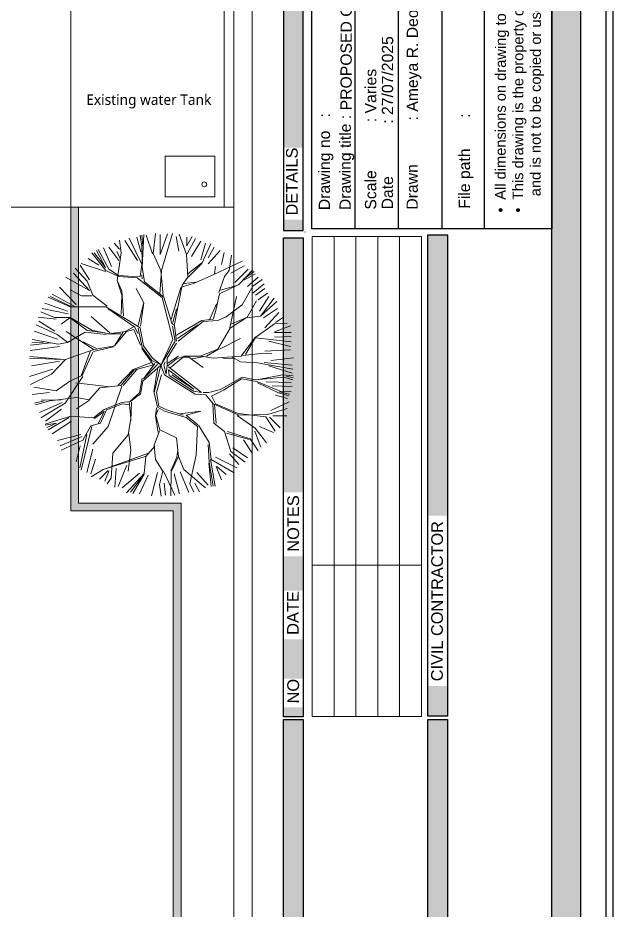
# Model space of a CAD drawing. Header units: millimetres. Extents: x 922141 to 965068, y 34629 to 256118.
# Drawn here: x 955784 to 963262, y 166689 to 177901 of the extents above; entities that cross this region are included whole.
import ezdxf

# ---------------------------------------------------------------- set-up
doc = ezdxf.new("R2010")
doc.units = ezdxf.units.MM
doc.layers.get('Defpoints').update_dxf_attribs({"color": 6})
for name, color, linetype, lineweight in [('A-HATCH', 251, 'Continuous', 9), ('A-TEXT-TITLES-BOLD', 7, 'Continuous', 13), ('HATCH', 8, 'Continuous', 5), ('MCA__ LANDSCAPE', 136, 'Continuous', 5), ('MCA__ LAYOUT TESTO', 6, 'Continuous', 5), ('MCA__ SCALE', 154, 'Continuous', 18)]:
    doc.layers.add(name, color=color, linetype=linetype, lineweight=lineweight)
for name, color, linetype in [('MCA__ PISCINA ELEV.', 91, 'Continuous'), ('P-Drain Trench', 11, 'Continuous'), ('TEXT200', 7, 'Continuous')]:
    doc.layers.add(name, color=color, linetype=linetype)
doc.styles.add('FP1', font='arial.ttf')
doc.styles.get("Standard").update_dxf_attribs({"font": 'arial.ttf'})

# ---------------------------------------------------------------- blocks, each defined once
blk = doc.blocks.new('TREEEEE')
at = {"layer": 'MCA__ LANDSCAPE'}
for p, q in [((660442.4, 414061), (660452.2, 414144.4)), ((660472.3, 414056.7), (660503, 414143.5)), ((660478, 413989.8), (660523.3, 414144.4)), ((660582.8, 414056.6), (660551.7, 414142)), ((660279.6, 414104.3), (660301.9, 414079.3)), ((660309.4, 414063.5), (660302.1, 414116.1)), ((660324.4, 414115.6), (660377.4, 414031.7)), ((660395.1, 414016.1), (660342.5, 414125.4)), ((660374.6, 414129.4), (660391.5, 414068)), ((660395.1, 414089.8), (660387.8, 414137.1)), ((660395.1, 414137.1), (660399.6, 414092.2)), ((660397.5, 414004), (660404.4, 414139.5)), ((660440, 414059), (660414.1, 414137.1)), ((660472.3, 414140.7), (660472.3, 414056.7)), ((660539.3, 414132.2), (660550.6, 414070.8)), ((660584.1, 414093.1), (660606.6, 414132.2)), ((660584.1, 414129.4), (660584.1, 414093.1)), ((660585.2, 414059), (660620.8, 414123)), ((660642.7, 414112.8), (660603.8, 414048.6)), ((660642.7, 414034.5), (660662.4, 414104.3)), ((660243, 414002), (660205, 414073.2)), ((660257.2, 413994.7), (660211.9, 414078)), ((660234.9, 414084.9), (660268.4, 414006.6)), ((660257.4, 414087.4), (660299.1, 414031.7)), ((660304.5, 414040), (660290.4, 414068.3)), ((660397.5, 414023), (660395.1, 414089.8)), ((660646.7, 414018.5), (660684.7, 414101.5)), ((660673.7, 414042.9), (660698.7, 414087.4)), ((660673.7, 414017.6), (660723.8, 414073.6)), ((660170.6, 414040.1), (660215.4, 414012.2)), ((660245.1, 413989.8), (660186, 414063.5)), ((660195.3, 414063.5), (660243, 414002)), ((660292.8, 413946.9), (660309.4, 414063.5)), ((660475.6, 413989.8), (660442.4, 414061)), ((660587.7, 413961.5), (660582.8, 414056.6)), ((660729.4, 414014.8), (660740.7, 414065.2)), ((660760.8, 413989.8), (660770.5, 414054.2)), ((660167, 413944.9), (660116.8, 413999.5)), ((660137.1, 414012.2), (660176.3, 413950.6)), ((660243, 413985), (660140.7, 414018.5)), ((660297.6, 413968.4), (660257.2, 413994.7)), ((660387.8, 413963.9), (660397.5, 414023)), ((660406.8, 413942.5), (660397.5, 414004)), ((660587.7, 413975.7), (660646.7, 414021)), ((660589.7, 413961.5), (660646.7, 414018.5)), ((660696.9, 413973.2), (660815.8, 414027.9)), ((660699.3, 413975.7), (660703.8, 414006.4)), ((660768.6, 413978.7), (660824.4, 414009.4)), ((660785.2, 413939.6), (660841.3, 413995.3)), ((660801.2, 413930.3), (660860.7, 413992.2)), ((660176.3, 413906.1), (660075.7, 413961.8)), ((660109.2, 413978.7), (660176.3, 413906.1)), ((660297.6, 413963.9), (660245.1, 413989.8)), ((660340.1, 413965.9), (660297.6, 413968.4)), ((660376.1, 413959.1), (660297.6, 413963.9)), ((660387.8, 413963.9), (660340.1, 413965.9)), ((660480.5, 413875.7), (660376.1, 413959.1)), ((660395.1, 413970.8), (660397.5, 413954.2)), ((660471.2, 413892.3), (660478, 413987.4)), ((660485.3, 413883), (660475.6, 413989.8)), ((660563.8, 413927.9), (660587.7, 413961.5)), ((660618.4, 413937.6), (660696.9, 413973.2)), ((660718.3, 413897.2), (660741.8, 413963.9)), ((660741.8, 413963.9), (660760.8, 413989.8)), ((660822.7, 413954.2), (660865.5, 413985)), ((660822.7, 413949.4), (660870.4, 413975.7)), ((660838.4, 413922.7), (660883.2, 413961.8)), ((660120.2, 413847.2), (660050.4, 413919.9)), ((660190.4, 413885.4), (660167, 413944.9)), ((660292.8, 413946.9), (660311.8, 413885.4)), ((660311.8, 413904.4), (660292.8, 413946.9)), ((660487.7, 413878.1), (660406.8, 413942.5)), ((660518.5, 413785.5), (660558.9, 413918.6)), ((660532.6, 413764), (660563.8, 413927.9)), ((660566.2, 413921), (660618.4, 413937.6)), ((660573.1, 413935.2), (660620.8, 413940)), ((660720.7, 413892.3), (660801.2, 413930.3)), ((660725.2, 413906.9), (660798.8, 413927.9)), ((660815.8, 413844.9), (660860.7, 413923.5)), ((660860.7, 413923.5), (660898.7, 413951.8)), ((660860.7, 413894.8), (660908.3, 413933.9)), ((660095.4, 413840.1), (660012.5, 413880.6)), ((660112, 413840.1), (660019.3, 413889.9)), ((660143.1, 413883), (660095.4, 413908.9)), ((660186, 413883), (660143.1, 413883)), ((660249.9, 413840.1), (660190.4, 413885.4)), ((660311.8, 413885.4), (660309.4, 413804.5)), ((660319.1, 413799.6), (660311.8, 413904.4)), ((660404.4, 413854.3), (660371.3, 413913.7)), ((660703.8, 413816.2), (660720.7, 413892.3)), ((660763.6, 413749.9), (660792.1, 413880.7)), ((660872, 413886.3), (660911.1, 413914.2)), ((660883.2, 413866.9), (660922.1, 413894.8)), ((660888.6, 413819.3), (660927.7, 413880.7)), ((660084.2, 413819.3), (659989, 413852.8)), ((660095.4, 413837.7), (660002.8, 413878.1)), ((660380.6, 413759.2), (660402, 413851.8)), ((660390.3, 413756.7), (660404.4, 413854.3)), ((660525.8, 413699.7), (660480.5, 413875.7)), ((660520.9, 413768.9), (660487.7, 413878.1)), ((660680.3, 413785.5), (660708.6, 413849.8)), ((660749.1, 413794.8), (660815.8, 413844.9)), ((660834.9, 413790.4), (660875.2, 413861.7)), ((660891.9, 413797.5), (660948.9, 413873.5)), ((660891.9, 413797.5), (660960.9, 413859.2)), ((660029.1, 413792.7), (659972, 413816.2)), ((660086.7, 413808), (659978, 413830.6)), ((660245.1, 413837.7), (660095.4, 413837.7)), ((660340.1, 413780.6), (660245.1, 413837.7)), ((660366.4, 413752.3), (660254.8, 413828.4)), ((660525.8, 413771.3), (660539.9, 413828.4)), ((660694.4, 413785.5), (660703.8, 413816.2)), ((660905.5, 413791.4), (660964.1, 413830.6)), ((660911.1, 413749.5), (660969.7, 413813.7)), ((660036.6, 413785.8), (659961.1, 413794.2)), ((660030.9, 413735.4), (659963.9, 413777.3)), ((660095.4, 413792.7), (660029.1, 413792.7)), ((660093.4, 413790.4), (660057.7, 413764.2)), ((660186, 413740.1), (660095.4, 413792.7)), ((660167, 413738), (660095.7, 413790.4)), ((660262, 413728.4), (660183.6, 413797.2)), ((660387.8, 413749.9), (660340.1, 413780.6)), ((660532.6, 413759.2), (660520.9, 413768.9)), ((660539.9, 413718.7), (660646.7, 413780.6)), ((660547.2, 413692.8), (660651.6, 413775.8)), ((660646.7, 413780.6), (660694.4, 413785.5)), ((660651.6, 413775.8), (660713.5, 413780.6)), ((660713.5, 413780.6), (660749.1, 413794.8)), ((660765.9, 413747.5), (660832.6, 413790.4)), ((660768.3, 413764.2), (660834.9, 413792.7)), ((660832.6, 413790.4), (660891.9, 413797.5)), ((660951.4, 413766.5), (661003.6, 413768.9)), ((660955.6, 413771.7), (660989.1, 413794.2)), ((660042.2, 413701.9), (659944.5, 413735.4)), ((660041.1, 413721.3), (659953.1, 413761.8)), ((660195.5, 413657.2), (660079, 413733.2)), ((660157.5, 413730.9), (660083.9, 413688)), ((660245.4, 413721.3), (660157.5, 413730.9)), ((660240.7, 413728.5), (660167, 413738)), ((660257.2, 413723.6), (660186, 413740.1)), ((660326, 413733.3), (660257.2, 413723.6)), ((660316.7, 413730.9), (660281, 413673.8)), ((660330.8, 413733.3), (660281.1, 413673.8)), ((660359.1, 413752.3), (660326, 413733.3)), ((660361.5, 413742.6), (660330.8, 413733.3)), ((660361.5, 413742.6), (660390.3, 413676.2)), ((660378.5, 413726), (660366.4, 413752.3)), ((660397.5, 413666.5), (660380.6, 413747.4)), ((660402, 413673.8), (660387.8, 413749.9)), ((660535.1, 413692.8), (660523.3, 413756.7)), ((660539.9, 413692.8), (660532.6, 413759.2)), ((660544.8, 413704.5), (660630.1, 413761.6)), ((660713.6, 413659.5), (660765.9, 413747.5)), ((660868.1, 413707.2), (660951.4, 413766.5)), ((660950.3, 413732.8), (661017.3, 413757.9)), ((660950.3, 413730), (661020.1, 413730)), ((660045.7, 413681), (659936.4, 413700)), ((660086.2, 413688), (660041.1, 413721.3)), ((660307.2, 413723.7), (660252.5, 413723.7)), ((660475.3, 413593), (660525.8, 413699.7)), ((660475.3, 413593), (660535.1, 413692.8)), ((660720.8, 413659.5), (660808.7, 413704.7)), ((660811.1, 413631), (660868.1, 413707.2)), ((660830.1, 413638.2), (660872.9, 413711.8)), ((660872.9, 413707.2), (661020.2, 413690.5)), ((660927.7, 413693.7), (661017.3, 413671.2)), ((660950.3, 413710.3), (661020.1, 413713.1)), ((660050.4, 413671.2), (659927.6, 413654.5)), ((660012.6, 413685.7), (659929.3, 413676.2)), ((659934.1, 413685.7), (659981.6, 413688)), ((660083.9, 413688), (660045.7, 413681)), ((660190.4, 413657.2), (660076.4, 413616.7)), ((660150.4, 413690.5), (660205, 413662)), ((660281.1, 413673.8), (660190.4, 413657.2)), ((660193.2, 413650), (660276.3, 413669)), ((660442.7, 413595.3), (660395.2, 413662)), ((660437.6, 413611.9), (660397.5, 413666.5)), ((660440, 413621.6), (660402, 413673.8)), ((660501.9, 413621.6), (660539.9, 413685.5)), ((660640, 413631), (660713.6, 413659.5)), ((660666.1, 413631), (660716.1, 413659.5)), ((660911.1, 413651.7), (661017.3, 413657.4)), ((659924.6, 413621.5), (660062.4, 413616.8)), ((660069.6, 413616.8), (659926.9, 413628.7)), ((660178.9, 413650), (660140.9, 413547.8)), ((660190.7, 413647.7), (660145.5, 413550.1)), ((660478, 413592.8), (660440, 413621.6)), ((660501.9, 413592.8), (660501.9, 413621.6)), ((660502.1, 413600.1), (660549.6, 413631)), ((660504.5, 413590.6), (660540.1, 413619.1)), ((660514, 413581.1), (660568.6, 413626.3)), ((660540.1, 413619.1), (660573.5, 413631)), ((660568.6, 413626.3), (660592.5, 413626.3)), ((660573.5, 413631), (660647.1, 413631)), ((660592.5, 413626.3), (660651.8, 413583.5)), ((660606.6, 413619.1), (660656.6, 413628.7)), ((660647.1, 413631), (660694.6, 413621.5)), ((660694.6, 413621.5), (660811.1, 413631)), ((660735.1, 413621.5), (660784.9, 413619.1)), ((660773.1, 413626.3), (660808.7, 413607.3)), ((660818.2, 413633.3), (660906.2, 413643)), ((660906.2, 413643), (660939.4, 413640.5)), ((660936.2, 413612.6), (661031.1, 413623.8)), ((660050.4, 413609.8), (659933.2, 413590.3)), ((660076.4, 413616.7), (660016.9, 413554.8)), ((660433.2, 413602.5), (660359.5, 413574)), ((660440.3, 413593), (660361.8, 413571.6)), ((660475.3, 413593), (660400, 413526.5)), ((660402.3, 413536), (660449.8, 413600.1)), ((660461.7, 413595.3), (660402.3, 413536)), ((660478, 413592.8), (660437.6, 413611.9)), ((660475.3, 413593), (660447.5, 413476.5)), ((660475.3, 413593), (660490.2, 413552.4)), ((660492.6, 413607), (660487.7, 413592.8)), ((660487.7, 413592.8), (660497.1, 413554.8)), ((660497.1, 413554.8), (660501.9, 413592.8)), ((660506.8, 413585.6), (660644.7, 413478.7)), ((660808.7, 413607.3), (660880.1, 413602.5)), ((660880.1, 413602.5), (661027.4, 413576.3)), ((660908.3, 413604.1), (661025.5, 413593.1)), ((660927.7, 413590.3), (661025.5, 413559.3)), ((660022.5, 413576.2), (659924.8, 413545.5)), ((660016.9, 413554.8), (659929.1, 413511.9)), ((660148, 413545.5), (660074.2, 413433.6)), ((660145.5, 413550.1), (660093.4, 413526.5)), ((660359.5, 413574), (660295.3, 413507.4)), ((660361.8, 413571.6), (660307.2, 413507.4)), ((660316.7, 413507.4), (660373.8, 413574)), ((660461.7, 413576.3), (660445.1, 413481.3)), ((660478.3, 413552.6), (660457, 413478.8)), ((660490.2, 413552.4), (660618.4, 413471.4)), ((660506.8, 413573.8), (660613.5, 413492.9)), ((660509.2, 413550), (660506.8, 413573.8)), ((660611.1, 413483.6), (660509.2, 413550)), ((660613.5, 413492.9), (660520.9, 413552.4)), ((660725.2, 413490.5), (660815.8, 413543.1)), ((660815.8, 413543.1), (660870.4, 413530.9)), ((660870.4, 413530.9), (660991.3, 413543.1)), ((660984.5, 413552.4), (660884.6, 413533.4)), ((661029.4, 413547.5), (660984.5, 413552.4)), ((660991.3, 413543.1), (661027.3, 413530.9)), ((661029.4, 413540.6), (661001.1, 413545.1)), ((660093.4, 413526.5), (660036.2, 413486)), ((660259.7, 413502.6), (660119.4, 413519.3)), ((660307.2, 413507.4), (660219.3, 413497.9)), ((660397.5, 413538.3), (660385.7, 413476.5)), ((660400, 413526.5), (660390.5, 413471.8)), ((660737.3, 413488), (660813.4, 413535.8)), ((660813.4, 413535.8), (660877.3, 413524.1)), ((660877.3, 413524.1), (660974.8, 413483.6)), ((660967.9, 413476.3), (660879.7, 413519.2)), ((660916.7, 413523), (661020.1, 413520.5)), ((660941.8, 413506.4), (661025.5, 413503.6)), ((660008.7, 413478.5), (659936, 413470.1)), ((660036.2, 413486), (659943.6, 413500.3)), ((660219.3, 413497.9), (660174.2, 413447.9)), ((660312, 413505), (660254.9, 413336.2)), ((660385.7, 413476.5), (660347.7, 413443.1)), ((660390.5, 413471.8), (660373.8, 413462.3)), ((660447.5, 413476.5), (660461.7, 413417.1)), ((660457, 413478.8), (660466.5, 413421.8)), ((660644.7, 413478.7), (660611.1, 413483.6)), ((660618.4, 413471.4), (660663.7, 413469)), ((660651.6, 413478.7), (660675.4, 413478.7)), ((660663.7, 413469), (660694.4, 413431)), ((660675.4, 413478.7), (660725.2, 413490.5)), ((660689.6, 413464.6), (660737.3, 413488)), ((661010.4, 413464.6), (660967.9, 413476.3)), ((661015.2, 413471.4), (660970.3, 413481.2)), ((660974.8, 413483.6), (661020.1, 413481.2)), ((659986.4, 413443.1), (659945.9, 413433.6)), ((660010.1, 413443.1), (659950.7, 413426.6)), ((660061.6, 413436.5), (659966.7, 413394.6)), ((660074.2, 413433.6), (659972.1, 413371.9)), ((660057.7, 413447.9), (659974.4, 413445.6)), ((660121.9, 413457.4), (660010.1, 413443.1)), ((660174.2, 413447.9), (660121.9, 413457.4)), ((660176.5, 413445.6), (660121.9, 413409.9)), ((660309.7, 413436.1), (660238.3, 413407.6)), ((660314.3, 413431.3), (660247.8, 413405.1)), ((660347.7, 413440.8), (660309.7, 413436.1)), ((660342.8, 413426.6), (660314.3, 413431.3)), ((660342.8, 413440.8), (660350, 413369.4)), ((660373.8, 413462.3), (660347.7, 413440.8)), ((660350, 413359.9), (660352.3, 413438.4)), ((660687.2, 413464.6), (660703.8, 413431)), ((660694.4, 413431), (660801.2, 413383.6)), ((660703.8, 413431), (660798.8, 413390.9)), ((660936.2, 413403), (661011.7, 413439.4)), ((660955.6, 413467.2), (661006, 413453.2)), ((660058.8, 413408.7), (659991.8, 413358.2)), ((660238.3, 413407.6), (660193.2, 413371.9)), ((660197.9, 413369.4), (660238.3, 413398.1)), ((660238.3, 413398.1), (660214.5, 413350.4)), ((660247.8, 413405.1), (660221.7, 413350.4)), ((660457, 413414.6), (660452.2, 413378.9)), ((660464.1, 413407.6), (660454.6, 413381.4)), ((660461.7, 413417.1), (660490.3, 413400.4)), ((660466.5, 413421.8), (660499.8, 413405.1)), ((660490.3, 413400.4), (660580.6, 413374.3)), ((660499.8, 413405.1), (660568.6, 413383.8)), ((660642.3, 413400.4), (660554.5, 413388.4)), ((660583, 413383.8), (660642.3, 413400.4)), ((660692.3, 413428.9), (660697, 413350.4)), ((660706.6, 413350.4), (660699.4, 413426.6)), ((660922.6, 413386.1), (661003.5, 413412)), ((660098, 413378.9), (659991.1, 413345.7)), ((660003.1, 413321.9), (660090.9, 413374.3)), ((660100.8, 413358.2), (660019.7, 413305.3)), ((660193.2, 413371.9), (660098, 413378.9)), ((660350, 413369.4), (660338.2, 413300.6)), ((660452.2, 413378.9), (660464.1, 413312.4)), ((660454.6, 413381.4), (660471.2, 413321.9)), ((660580.6, 413383.8), (660630.5, 413343.3)), ((660580.6, 413374.3), (660628.1, 413336.2)), ((660794.4, 413381.4), (660870.6, 413329.1)), ((660798.8, 413390.9), (660915.3, 413376.4)), ((660801.2, 413383.6), (660922.6, 413386.1)), ((660915.3, 413376.4), (660953.3, 413316.9)), ((660930.5, 413375.1), (660975.3, 413330.4)), ((660944.6, 413380.8), (661003.2, 413380.8)), ((660038.7, 413350.4), (659991.1, 413340.9)), ((659998.2, 413331.4), (660038.7, 413350.4)), ((660186, 413336.2), (660140.9, 413153.1)), ((660181.2, 413338.6), (660148, 413279.1)), ((660221.7, 413350.4), (660181.2, 413338.6)), ((660254.9, 413336.2), (660190.7, 413262.6)), ((660471.2, 413321.9), (660540.1, 413288.6)), ((660628.1, 413336.2), (660623.3, 413217.4)), ((660632.8, 413340.9), (660678, 413269.6)), ((660697, 413350.4), (660742.1, 413314.8)), ((660870.6, 413329.1), (660918.1, 413267.2)), ((660888.6, 413336), (660947.4, 413310.9)), ((660139.9, 413302.5), (660042.2, 413277.1)), ((660145.6, 413294), (660053.2, 413254.9)), ((660164.5, 413302.9), (660136, 413162.7)), ((660338.2, 413300.6), (660274, 413224.4)), ((660340.5, 413305.3), (660350, 413236.4)), ((660468.8, 413317.2), (660447.5, 413257.7)), ((660540.1, 413288.6), (660549.6, 413210.2)), ((660742.1, 413314.8), (660768.3, 413231.6)), ((660749.3, 413307.7), (660844.4, 413281.6)), ((660754.1, 413314.8), (660849.1, 413283.9)), ((660849.1, 413283.9), (660882.4, 413233.9)), ((660869.1, 413316.3), (660894.2, 413249.2)), ((660148, 413279.1), (660057.7, 413236.4)), ((660137.1, 413254.9), (660120.2, 413187.8)), ((660449.8, 413253), (660411.8, 413210.2)), ((660447.5, 413257.7), (660452.2, 413198.2)), ((660673.3, 413260.1), (660678, 413186.4)), ((660678, 413269.6), (660685.1, 413198.2)), ((660777, 413246.4), (660838.4, 413204.7)), ((660821.5, 413279.9), (660857.9, 413224.2)), ((660190.1, 413241.1), (660165, 413143.1)), ((660409.5, 413210.2), (660233.5, 413155.5)), ((660245.4, 413160.2), (660423.7, 413224.4)), ((660274, 413224.4), (660266.8, 413119.9)), ((660350, 413236.4), (660338.2, 413148.4)), ((660411.8, 413210.2), (660404.7, 413138.9)), ((660542.5, 413207.9), (660516.3, 413150.7)), ((660549.6, 413210.2), (660518.8, 413146)), ((660545, 413229.2), (660542.5, 413207.9)), ((660549.6, 413210.2), (660571.1, 413155.5)), ((660623.3, 413217.4), (660597.1, 413096)), ((660704.4, 413207.3), (660793.7, 413162.8)), ((660763, 413221.4), (660802.1, 413176.6)), ((660768.3, 413231.6), (660827.7, 413186.4)), ((660201.3, 413199.1), (660181.9, 413137.4)), ((660332.6, 413173.8), (660296.3, 413084.5)), ((660452.2, 413198.2), (660483.1, 413148.4)), ((660685.1, 413084.2), (660675.6, 413181.7)), ((660678, 413186.4), (660694.6, 413086.5)), ((660682.8, 413198.2), (660701.8, 413086.5)), ((660685.1, 413198.2), (660782.6, 413141.2)), ((660233.5, 413155.5), (660183.7, 413124.5)), ((660254.6, 413151.5), (660218.2, 413115.2)), ((660257.4, 413148.7), (660240.5, 413106.7)), ((660288.1, 413160), (660282.5, 413081.7)), ((660385.8, 413140.2), (660313.2, 413078.8)), ((660404.7, 413138.9), (660331, 413058)), ((660404.7, 413136.5), (660357.2, 413055.7)), ((660422.2, 413132.1), (660385.8, 413053.8)), ((660461.3, 413143.1), (660436, 413045.3)), ((660483.1, 413148.4), (660468.8, 413093.7)), ((660485.5, 413148.4), (660533, 413048.5)), ((660518.8, 413146), (660516.3, 413046.2)), ((660531.2, 413137.4), (660553.4, 413053.8)), ((660556.2, 413145.9), (660592.6, 413059.4)), ((660571.1, 413155.5), (660661.4, 413079.4)), ((660626.1, 413143.1), (660673.7, 413090.1)), ((660707.2, 413168.4), (660729.4, 413112.4)), ((660710, 413168.4), (660748.9, 413134.9)), ((660266.8, 413119.9), (660250.2, 413096)), ((660347.7, 413060.4), (660392.8, 413119.9)), ((660489.2, 413098.6), (660494.8, 413048.1)), ((660597.1, 413096), (660613.8, 413060.4)), ((660617.6, 413098.6), (660637.3, 413062.2)), ((660468.8, 413093.7), (660476, 413043.7))]:
    blk.add_line(p, q, dxfattribs=at)

msp = doc.modelspace()

# ---------------------------------------------------------------- hatches: boundary and pattern name
at = {"layer": 'A-HATCH'}
h = msp.add_hatch(color=256, dxfattribs=at)
h.paths.add_polyline_path([(959122.11, 175230.78), (959122.11, 183423.96), (959367.07, 183423.96), (959367.07, 175230.78)])
h.paths.add_polyline_path([(959122.18, 175363.43), (959122.18, 176270.95), (959364.38, 176270.95), (959364.38, 175363.43)])
msp.add_hatch(color=256, dxfattribs=at).paths.add_polyline_path([(962491.32, 156833.63), (962491.32, 183209.96), (962852.98, 183209.96), (962852.98, 156833.63)])
h = msp.add_hatch(color=256, dxfattribs=at)
h.paths.add_polyline_path([(959122.11, 169120.05), (959122.11, 175137.11), (959369.04, 175137.11), (959369.04, 169120.05)])
h.paths.add_polyline_path([(959116.45, 170091.28), (959116.45, 170703.51), (959364.38, 170703.51), (959364.38, 170091.28)])
h.paths.add_polyline_path([(959116.45, 171136.93), (959116.45, 171939.06), (959364.38, 171939.06), (959364.38, 171136.93)])
h.paths.add_polyline_path([(959122.89, 169236.9), (959122.89, 169597.8), (959364.38, 169597.8), (959364.38, 169236.9)], flags=16)
h = msp.add_hatch(color=256, dxfattribs=at)
h.paths.add_polyline_path([(960935.72, 169506.68), (960935.72, 171647.57), (961170.54, 171647.57), (961170.54, 169506.68)], flags=16)
h.paths.add_polyline_path([(960935.72, 169124.86), (960935.72, 175173.4), (961180.67, 175173.4), (961180.67, 169124.86)])
h = msp.add_hatch(color=256, dxfattribs=at)
h.paths.add_polyline_path([(959122.11, 163117.42), (959122.11, 169086.33), (959367.07, 169086.33), (959367.07, 163117.42)])
h.paths.add_polyline_path([(959122.11, 163487.12), (959122.11, 164295.05), (959366.12, 164295.05), (959366.12, 163487.12)], flags=16)
h.paths.add_polyline_path([(960935.72, 163116.02), (960935.72, 169084.93), (961180.67, 169084.93), (961180.67, 163116.02)])
h.paths.add_polyline_path([(960935.72, 163499.24), (960935.72, 166369.1), (961179, 166369.1), (961179, 163496.26)], flags=16)
at = {"layer": 'MCA__ LANDSCAPE'}
h = msp.add_hatch(color=256, dxfattribs=at)
h.dxf.hatch_style = 1
h.paths.add_polyline_path([(957833.22, 162121.2), (957833.22, 171804.69), (956547.43, 171804.69), (956547.43, 175522.69), (956447.43, 175522.69), (956447.43, 171704.69), (957733.22, 171704.69), (957733.22, 162121.2)])

# ---------------------------------------------------------------- linework, layer by layer
at = {"layer": 'A-TEXT-TITLES-BOLD'}
for p, q in [((959755.77, 169122.04), (959755.77, 175152.28)), ((960030.37, 169122.04), (960030.37, 175152.28)), ((960304.97, 169122.04), (960304.97, 175152.28)), ((960579.58, 169122.04), (960579.58, 175152.28)), ((960030.37, 169122.04), (960030.37, 172252.43)), ((959481.16, 171022.06), (960854.18, 171022.06))]:
    msp.add_line(p, q, dxfattribs=at)
msp.add_lwpolyline([(959481.16, 169122.04), (959481.16, 175152.28), (960854.18, 175152.28), (960854.18, 169122.04)], close=True, dxfattribs=at)
at = {"layer": 'HATCH'}
for p, q in [((962491.56, 169168.2), (962491.56, 181201.1)), ((962491.58, 157052.59), (962491.58, 170422.48))]:
    msp.add_line(p, q, dxfattribs=at)
for points in [[(959122.11, 169121.46), (959122.11, 175138.52), (959369.04, 175138.52), (959369.04, 169121.46)], [(960935.72, 175173.4), (960935.72, 169124.86), (961180.67, 169124.86), (961180.67, 175173.4)], [(960935.72, 163117.42), (960935.72, 169086.33), (961180.67, 169086.33), (961180.67, 163117.42)]]:
    msp.add_lwpolyline(points, close=True, dxfattribs=at)
at = {"layer": 'MCA__ SCALE'}
for p, q in [((956447.43, 175522.69), (956447.43, 171704.69)), ((956447.43, 175522.69), (958377.43, 175522.69)), ((956547.43, 175522.69), (956547.43, 171804.69)), ((956547.43, 171804.69), (957833.22, 171804.69)), ((957833.22, 171804.69), (957833.22, 160721.2)), ((956447.43, 171704.69), (957733.22, 171704.69)), ((957733.22, 171704.69), (957733.22, 160821.2))]:
    msp.add_line(p, q, dxfattribs=at)
for points in [[(958497.43, 175522.69), (958497.43, 178831.2), (954097.43, 178831.2), (954097.43, 178112.69), (955347.43, 178112.69), (955347.43, 175522.69), (958497.43, 175522.69)], [(958257.89, 176164.9), (957632.97, 176164.9), (957632.97, 175654.15), (958257.89, 175654.15)]]:
    msp.add_lwpolyline(points, close=True, dxfattribs=at)
msp.add_circle((958125.69, 175809.25), 30.04, dxfattribs=at)
at = {"layer": 'P-Drain Trench', "color": 0}
for p, q in [((960022.36, 175248.57), (960022.36, 181950.03)), ((960567.17, 175248.57), (960567.17, 181950.03)), ((961111.98, 175248.57), (961111.98, 181950.03)), ((961644.39, 175248.57), (961644.39, 181950.03)), ((959387.13, 175212.26), (959391.74, 175212.26)), ((960933.03, 167349.42), (960935.72, 167349.42))]:
    msp.add_line(p, q, dxfattribs=at)
for points in [[(959122.11, 183423.96), (959122.11, 175230.78), (959367.07, 175230.78), (959367.07, 183423.96)], [(959477.55, 175248.57), (959477.55, 183209.96), (962491.32, 183209.96), (962491.32, 175248.57)], [(962491.32, 156833.63), (962491.32, 183209.96), (962852.98, 183209.96), (962852.98, 156833.63)], [(962491.32, 157030.35), (962491.32, 183209.96), (962852.98, 183209.96), (962852.98, 157030.35)], [(959122.11, 169120.05), (959122.11, 175137.11), (959369.04, 175137.11), (959369.04, 169120.05)], [(960935.72, 169124.86), (960935.72, 175173.4), (961180.67, 175173.4), (961180.67, 169124.86)], [(959122.11, 163117.42), (959122.11, 169086.33), (959367.07, 169086.33), (959367.07, 163117.42)], [(960935.72, 163116.02), (960935.72, 169084.93), (961180.67, 169084.93), (961180.67, 163116.02)]]:
    msp.add_lwpolyline(points, close=True, dxfattribs=at)

# ---------------------------------------------------------------- block references
at = {"layer": 'MCA__ PISCINA ELEV.', "xscale": 3, "yscale": 3, "zscale": 3}
msp.add_blockref('TREEEEE', (-1023845.13, -1067241.47), dxfattribs=at)

# ---------------------------------------------------------------- texts
at = {"layer": 'A-TEXT-TITLES-BOLD', "attachment_point": 1, "style": 'FP1'}
for s, insert, char_height, width, rotation in [('\\pxi-0.02168,l0.02168,t0.06365;{\\fSymbol|b0|i0|c2|p18;·  }All dimensions on drawing to be read and not to be measured.\\P\\pi-4.44201,l4.44201,t4.44201;{\\fSymbol|b0|i0|c2|p18;·  T}his drawing is the property of the architect,\\P    and is not to be copied or used without permission', (961779.39, 175455.58), 131.84044, 9941.0664, 89.906185), ('\\A1;PROPOSED GROUND FLOOR LAYOUT', (959836.11, 176739.29), 141.5527, 6702.5858, 89.941733), ('\\A1;{\\fArial|b0|i0|c238|p34;Drawn          : Ameya} R. Deokar', (960666.03, 175491.36), 141.5527, 6702.5858, 89.941733), ('\\A1;Date            : 27/07/2025', (960354.73, 175494.34), 141.5527, 6702.5858, 89.941733), ('\\A1;Scale           : Varies ', (960144.06, 175491.36), 141.5527, 6702.5858, 89.941733), ('Drawing no   : ', (959562.7, 175484.14), 141.5527, 6702.5858, 89.941733), ('Drawing title : ', (959824.18, 175485.35), 141.5527, 6702.5858, 89.941733), ('File path       : ', (961321.95, 175502.11), 141.5527, 6702.5858, 89.941733), ('{\\f@Arial Unicode MS|b0|i0|c0|p34;DETAILS}', (959152.15, 175418.15), 146.4894, 6032.3272, 89.941733), ('NOTES', (959168.05, 171192.17), 147.671, 6080.9849, 89.941733), ('{\\f@Arial Unicode MS|b0|i0|c0|p34;CIVIL CONTRACTOR}', (960975.58, 169565.19), 146.4894, 6032.3272, 89.941733), ('DATE', (959164.83, 170148.07), 147.671, 6080.9849, 89.941733), ('NO', (959168.05, 169285.71), 147.671, 6080.9849, 89.941733)]:
    msp.add_mtext(s, dxfattribs=dict(at, insert=insert, char_height=char_height, width=width, rotation=rotation))

# ---------------------------------------------------------------- next in the draw order: texts
at = {"layer": 'MCA__ LAYOUT TESTO', "color": 14, "insert": (955984.5, 176939.53, 0), "char_height": 131.8359, "attachment_point": 1, "bg_fill": 2}
msp.add_mtext_dynamic_manual_height_columns('\\pxqc;{\\fSegoe UI Light|b0|i0|c0|p34;Existing water Tank}', width=2888.5195, gutter_width=1, heights=[0], dxfattribs=at)

# ---------------------------------------------------------------- next in the draw order: linework, layer by layer
at = {"layer": 'Defpoints'}
msp.add_lwpolyline([(963261.96, 156744.75), (963261.96, 183512.84), (924374.68, 183512.84), (924374.68, 156744.75)], close=True, dxfattribs=at)
at = {"layer": 'MCA__ SCALE'}
for p, q in [((958727.43, 179112.69), (958727.43, 160321.2)), ((958377.43, 178831.2), (958377.43, 175522.69)), ((958497.43, 178831.2), (958497.43, 160321.2)), ((956447.43, 178112.69), (956447.43, 175522.69))]:
    msp.add_line(p, q, dxfattribs=at)
at = {"layer": 'TEXT200'}
msp.add_lwpolyline([(963173.09, 156833.63), (963173.09, 183423.96), (924463.56, 183423.96), (924463.56, 156833.63)], close=True, dxfattribs=at)

doc.saveas('drawing.dxf')
